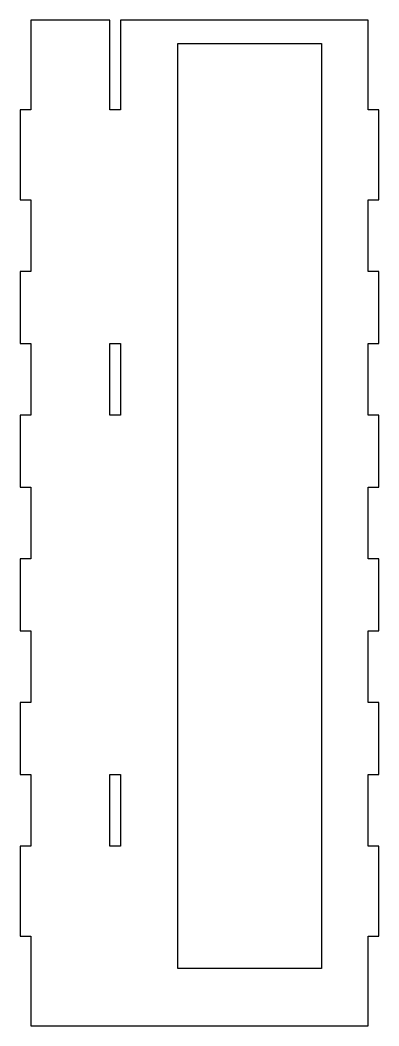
# Model space of a CAD drawing. Header units: inches. Extents: x 45 to 55, y -64 to -36.
import ezdxf

# ---------------------------------------------------------------- set-up
doc = ezdxf.new("R2010")
doc.units = ezdxf.units.IN
doc.header["$MEASUREMENT"] = 0
doc.layers.add('Layer 1', color=7, linetype='Continuous')

msp = doc.modelspace()

# ---------------------------------------------------------------- linework, layer by layer
at = {"layer": 'Layer 1', "color": 7, "lineweight": 30, "true_color": 0xffffff}
for points in [[(54.988, -40.982), (54.988, -38.482), (54.688, -38.482), (54.688, -35.982), (47.788, -35.982), (47.788, -38.482), (47.488, -38.482), (47.488, -35.982), (46.988, -35.982), (45.288, -35.982), (45.288, -38.482), (44.988, -38.482), (44.988, -40.982), (45.288, -40.982), (45.288, -42.982), (44.988, -42.982), (44.988, -44.982), (45.288, -44.982), (45.288, -46.981), (44.988, -46.981), (44.988, -48.981), (45.288, -48.981), (45.288, -50.981), (44.988, -50.981), (44.988, -52.981), (45.288, -52.981), (45.288, -54.981), (44.988, -54.981), (44.988, -56.982), (45.288, -56.982), (45.288, -58.982), (44.988, -58.982), (44.988, -61.482), (45.288, -61.482), (45.288, -63.982), (54.688, -63.982), (54.688, -61.482), (54.988, -61.482), (54.988, -58.982), (54.688, -58.982), (54.688, -56.982), (54.988, -56.982), (54.988, -54.982), (54.688, -54.982), (54.688, -52.982), (54.988, -52.982), (54.988, -50.982), (54.688, -50.982), (54.688, -48.982), (54.988, -48.982), (54.988, -46.982), (54.688, -46.982), (54.688, -44.982), (54.988, -44.982), (54.988, -42.982), (54.688, -42.982), (54.688, -40.982), (54.988, -40.982)], [(53.388, -62.382), (49.388, -62.382), (49.388, -36.633), (53.388, -36.633), (53.388, -62.382)], [(47.788, -46.982), (47.488, -46.982), (47.488, -44.982), (47.788, -44.982), (47.788, -46.982)], [(47.788, -58.982), (47.488, -58.982), (47.488, -56.982), (47.788, -56.982), (47.788, -58.982)]]:
    msp.add_lwpolyline(points, dxfattribs=at)

doc.saveas('drawing.dxf')
